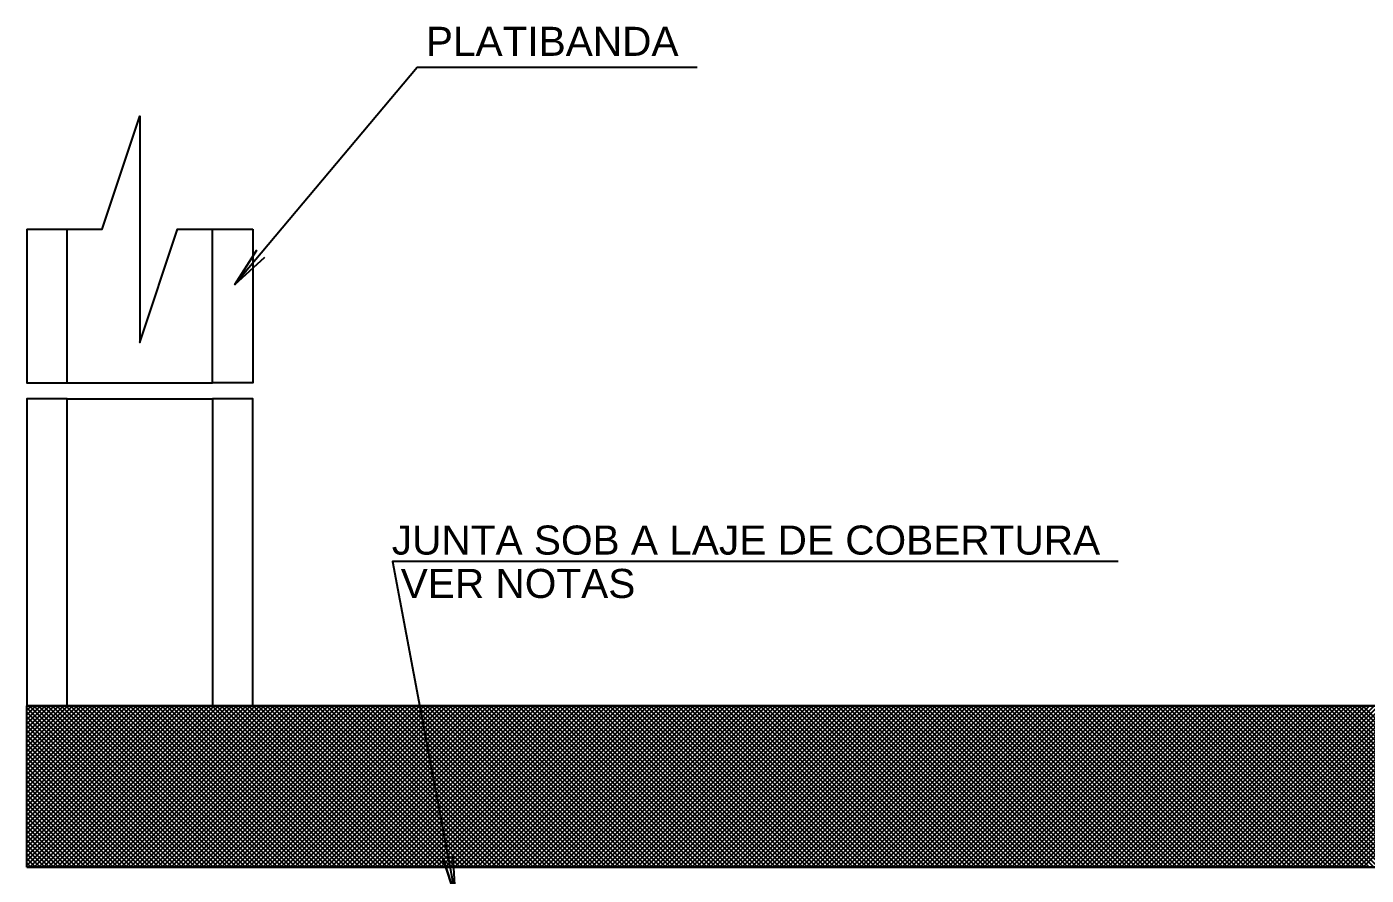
# Model space of a CAD drawing. Extents: x 0 to 119, y 0 to 84.
# Drawn here: x 53.185 to 57.332, y 53.904 to 56.531 of the extents above; entities that cross this region are included whole.
import ezdxf

# ---------------------------------------------------------------- set-up
doc = ezdxf.new("R2010")
doc.units = 0
doc.header["$MEASUREMENT"] = 0
for name, color, linetype in [('10', 252, 'CONTINUOUS'), ('29', 9, 'CONTINUOUS'), ('3', 7, 'CONTINUOUS'), ('6', 178, 'CONTINUOUS')]:
    doc.layers.add(name, color=color, linetype=linetype)
doc.styles.add('TQS_ARIAL', font='arial.ttf')

msp = doc.modelspace()

# ---------------------------------------------------------------- linework, layer by layer
at = {"layer": '10', "color": 252, "linetype": 'Continuous'}
for p, q in [((53.309571, 55.429142), (53.759571, 55.429142)), ((53.309571, 55.379142), (53.759571, 55.379142))]:
    msp.add_line(p, q, dxfattribs=at)
for points in [[(53.184571, 55.904142), (53.417904, 55.904142), (53.534571, 56.254142), (53.534571, 55.554142), (53.651238, 55.904142), (53.884571, 55.904142)], [(53.184571, 55.904142), (53.184571, 55.429142), (53.309571, 55.429142), (53.309571, 55.904142)], [(53.884571, 55.904142), (53.884571, 55.429142), (53.759571, 55.429142), (53.759571, 55.904142)], [(53.184571, 54.429142), (53.309571, 54.429142), (53.309571, 55.379142), (53.184571, 55.379142), (53.184571, 54.429142)], [(53.759571, 54.429142), (53.884571, 54.429142), (53.884571, 55.379142), (53.759571, 55.379142), (53.759571, 54.429142)]]:
    msp.add_lwpolyline(points, dxfattribs=at)
at = {"layer": '29', "color": 9, "linetype": 'Continuous'}
for p, q in [((53.184571, 53.934104), (53.679609, 54.429142)), ((53.184571, 53.948246), (53.665467, 54.429142)), ((53.184571, 53.962388), (53.651325, 54.429142)), ((53.184571, 53.97653), (53.637183, 54.429142)), ((53.184571, 53.990672), (53.62304, 54.429142)), ((53.184571, 54.004815), (53.608898, 54.429142)), ((53.184571, 54.018957), (53.594756, 54.429142)), ((53.184571, 54.033099), (53.580614, 54.429142)), ((53.184571, 54.047241), (53.566472, 54.429142)), ((53.184571, 54.061383), (53.55233, 54.429142)), ((53.184571, 54.075525), (53.538188, 54.429142)), ((53.184571, 54.089667), (53.524045, 54.429142)), ((53.184571, 54.103809), (53.509903, 54.429142)), ((53.184571, 54.117952), (53.495761, 54.429142)), ((53.184571, 54.132094), (53.481619, 54.429142)), ((53.184571, 54.146236), (53.467477, 54.429142)), ((53.184571, 54.160378), (53.453335, 54.429142)), ((53.184571, 54.17452), (53.439193, 54.429142)), ((53.184571, 54.188662), (53.425051, 54.429142)), ((53.184571, 54.202804), (53.410908, 54.429142)), ((53.184571, 54.216947), (53.396766, 54.429142)), ((53.184571, 54.231089), (53.382624, 54.429142)), ((53.184571, 54.245231), (53.368482, 54.429142)), ((53.184571, 54.259373), (53.35434, 54.429142)), ((53.184571, 54.273515), (53.340198, 54.429142)), ((53.184571, 54.287657), (53.326056, 54.429142)), ((53.184571, 54.301799), (53.311913, 54.429142)), ((53.184571, 54.315941), (53.297771, 54.429142)), ((53.184571, 54.330084), (53.283629, 54.429142)), ((53.184571, 54.344226), (53.269487, 54.429142)), ((53.184571, 54.358368), (53.255345, 54.429142)), ((53.184571, 54.37251), (53.241203, 54.429142)), ((53.184571, 54.386652), (53.227061, 54.429142)), ((53.184571, 54.400794), (53.212919, 54.429142)), ((53.184571, 54.414936), (53.198776, 54.429142)), ((53.184571, 54.422939), (53.678368, 53.929142)), ((53.19251, 54.429142), (53.69251, 53.929142)), ((53.193751, 53.929142), (53.693751, 54.429142)), ((53.206652, 54.429142), (53.706652, 53.929142)), ((53.207893, 53.929142), (53.707893, 54.429142)), ((53.220794, 54.429142), (53.720794, 53.929142)), ((53.222035, 53.929142), (53.722035, 54.429142)), ((53.234936, 54.429142), (53.734936, 53.929142)), ((53.236178, 53.929142), (53.736178, 54.429142)), ((53.249078, 54.429142), (53.749078, 53.929142)), ((53.25032, 53.929142), (53.75032, 54.429142)), ((53.263221, 54.429142), (53.763221, 53.929142)), ((53.264462, 53.929142), (53.764462, 54.429142)), ((53.277363, 54.429142), (53.777363, 53.929142)), ((53.278604, 53.929142), (53.778604, 54.429142)), ((53.291505, 54.429142), (53.791505, 53.929142)), ((53.292746, 53.929142), (53.792746, 54.429142)), ((53.305647, 54.429142), (53.805647, 53.929142)), ((53.306888, 53.929142), (53.806888, 54.429142)), ((53.319789, 54.429142), (53.819789, 53.929142)), ((53.32103, 53.929142), (53.82103, 54.429142)), ((53.333931, 54.429142), (53.833931, 53.929142)), ((53.335172, 53.929142), (53.835172, 54.429142)), ((53.348073, 54.429142), (53.848073, 53.929142)), ((53.349315, 53.929142), (53.849315, 54.429142)), ((53.362216, 54.429142), (53.862216, 53.929142)), ((53.363457, 53.929142), (53.863457, 54.429142)), ((53.376358, 54.429142), (53.876358, 53.929142)), ((53.377599, 53.929142), (53.877599, 54.429142)), ((53.3905, 54.429142), (53.8905, 53.929142)), ((53.391741, 53.929142), (53.891741, 54.429142)), ((53.404642, 54.429142), (53.904642, 53.929142)), ((53.405883, 53.929142), (53.905883, 54.429142)), ((53.418784, 54.429142), (53.918784, 53.929142)), ((53.420025, 53.929142), (53.920025, 54.429142)), ((53.432926, 54.429142), (53.932926, 53.929142)), ((53.434167, 53.929142), (53.934167, 54.429142)), ((53.447068, 54.429142), (53.947068, 53.929142)), ((53.44831, 53.929142), (53.94831, 54.429142)), ((53.461211, 54.429142), (53.961211, 53.929142)), ((53.462452, 53.929142), (53.962452, 54.429142)), ((53.475353, 54.429142), (53.975353, 53.929142)), ((53.476594, 53.929142), (53.976594, 54.429142)), ((53.489495, 54.429142), (53.989495, 53.929142)), ((53.490736, 53.929142), (53.990736, 54.429142)), ((53.503637, 54.429142), (54.003637, 53.929142)), ((53.504878, 53.929142), (54.004878, 54.429142)), ((53.517779, 54.429142), (54.017779, 53.929142)), ((53.51902, 53.929142), (54.01902, 54.429142)), ((53.531921, 54.429142), (54.031921, 53.929142)), ((53.533162, 53.929142), (54.033162, 54.429142)), ((53.546063, 54.429142), (54.046063, 53.929142)), ((53.547305, 53.929142), (54.047305, 54.429142)), ((53.560205, 54.429142), (54.060205, 53.929142)), ((53.561447, 53.929142), (54.061447, 54.429142)), ((53.574348, 54.429142), (54.074348, 53.929142)), ((53.575589, 53.929142), (54.075589, 54.429142)), ((53.58849, 54.429142), (54.08849, 53.929142)), ((53.589731, 53.929142), (54.089731, 54.429142)), ((53.602632, 54.429142), (54.102632, 53.929142)), ((53.603873, 53.929142), (54.103873, 54.429142)), ((53.616774, 54.429142), (54.116774, 53.929142)), ((53.618015, 53.929142), (54.118015, 54.429142)), ((53.630916, 54.429142), (54.130916, 53.929142)), ((53.632157, 53.929142), (54.132157, 54.429142)), ((53.645058, 54.429142), (54.145058, 53.929142)), ((53.646299, 53.929142), (54.146299, 54.429142)), ((53.6592, 54.429142), (54.1592, 53.929142)), ((53.660442, 53.929142), (54.160442, 54.429142)), ((53.673343, 54.429142), (54.173343, 53.929142)), ((53.674584, 53.929142), (54.174584, 54.429142)), ((53.687485, 54.429142), (54.187485, 53.929142)), ((53.688726, 53.929142), (54.188726, 54.429142)), ((53.701627, 54.429142), (54.201627, 53.929142)), ((53.702868, 53.929142), (54.202868, 54.429142)), ((53.715769, 54.429142), (54.215769, 53.929142)), ((53.71701, 53.929142), (54.21701, 54.429142)), ((53.729911, 54.429142), (54.229911, 53.929142)), ((53.731152, 53.929142), (54.231152, 54.429142)), ((53.744053, 54.429142), (54.244053, 53.929142)), ((53.745294, 53.929142), (54.245294, 54.429142)), ((53.758195, 54.429142), (54.258195, 53.929142)), ((53.759437, 53.929142), (54.259437, 54.429142)), ((53.772337, 54.429142), (54.272337, 53.929142)), ((53.773579, 53.929142), (54.273579, 54.429142)), ((53.78648, 54.429142), (54.28648, 53.929142)), ((53.787721, 53.929142), (54.287721, 54.429142)), ((53.800622, 54.429142), (54.300622, 53.929142)), ((53.801863, 53.929142), (54.301863, 54.429142)), ((53.814764, 54.429142), (54.314764, 53.929142)), ((53.816005, 53.929142), (54.316005, 54.429142)), ((53.828906, 54.429142), (54.328906, 53.929142)), ((53.830147, 53.929142), (54.330147, 54.429142)), ((53.843048, 54.429142), (54.343048, 53.929142)), ((53.844289, 53.929142), (54.344289, 54.429142)), ((53.85719, 54.429142), (54.35719, 53.929142)), ((53.858431, 53.929142), (54.358431, 54.429142)), ((53.871332, 54.429142), (54.371332, 53.929142)), ((53.872574, 53.929142), (54.372574, 54.429142)), ((53.885475, 54.429142), (54.385475, 53.929142)), ((53.886716, 53.929142), (54.386716, 54.429142)), ((53.899617, 54.429142), (54.399617, 53.929142)), ((53.900858, 53.929142), (54.400858, 54.429142)), ((53.913759, 54.429142), (54.413759, 53.929142)), ((53.915, 53.929142), (54.415, 54.429142)), ((53.927901, 54.429142), (54.427901, 53.929142)), ((53.929142, 53.929142), (54.429142, 54.429142)), ((53.942043, 54.429142), (54.442043, 53.929142)), ((53.943284, 53.929142), (54.443284, 54.429142)), ((53.956185, 54.429142), (54.456185, 53.929142)), ((53.957426, 53.929142), (54.457426, 54.429142)), ((53.970327, 54.429142), (54.470327, 53.929142)), ((53.971569, 53.929142), (54.471569, 54.429142)), ((53.98447, 54.429142), (54.48447, 53.929142)), ((53.985711, 53.929142), (54.485711, 54.429142)), ((53.998612, 54.429142), (54.498612, 53.929142)), ((53.999853, 53.929142), (54.499853, 54.429142)), ((54.012754, 54.429142), (54.512754, 53.929142)), ((54.013995, 53.929142), (54.513995, 54.429142)), ((54.026896, 54.429142), (54.526896, 53.929142)), ((54.028137, 53.929142), (54.528137, 54.429142)), ((54.041038, 54.429142), (54.541038, 53.929142)), ((54.042279, 53.929142), (54.542279, 54.429142)), ((54.05518, 54.429142), (54.55518, 53.929142)), ((54.056421, 53.929142), (54.556421, 54.429142)), ((54.069322, 54.429142), (54.569322, 53.929142)), ((54.070564, 53.929142), (54.570564, 54.429142)), ((54.083464, 54.429142), (54.583464, 53.929142)), ((54.084706, 53.929142), (54.584706, 54.429142)), ((54.097607, 54.429142), (54.597607, 53.929142)), ((54.098848, 53.929142), (54.598848, 54.429142)), ((54.111749, 54.429142), (54.611749, 53.929142)), ((54.11299, 53.929142), (54.61299, 54.429142)), ((54.125891, 54.429142), (54.625891, 53.929142)), ((54.127132, 53.929142), (54.627132, 54.429142)), ((54.140033, 54.429142), (54.640033, 53.929142)), ((54.141274, 53.929142), (54.641274, 54.429142)), ((54.154175, 54.429142), (54.654175, 53.929142)), ((54.155416, 53.929142), (54.655416, 54.429142)), ((54.168317, 54.429142), (54.668317, 53.929142)), ((54.169558, 53.929142), (54.669558, 54.429142)), ((54.182459, 54.429142), (54.682459, 53.929142)), ((54.183701, 53.929142), (54.683701, 54.429142)), ((54.196602, 54.429142), (54.696602, 53.929142)), ((54.197843, 53.929142), (54.697843, 54.429142)), ((54.210744, 54.429142), (54.710744, 53.929142)), ((54.211985, 53.929142), (54.711985, 54.429142)), ((54.224886, 54.429142), (54.724886, 53.929142)), ((54.226127, 53.929142), (54.726127, 54.429142)), ((54.239028, 54.429142), (54.739028, 53.929142)), ((54.240269, 53.929142), (54.740269, 54.429142)), ((54.25317, 54.429142), (54.75317, 53.929142)), ((54.254411, 53.929142), (54.754411, 54.429142)), ((54.267312, 54.429142), (54.767312, 53.929142)), ((54.268553, 53.929142), (54.768553, 54.429142)), ((54.281454, 54.429142), (54.781454, 53.929142)), ((54.282696, 53.929142), (54.782696, 54.429142)), ((54.295597, 54.429142), (54.795597, 53.929142)), ((54.296838, 53.929142), (54.796838, 54.429142)), ((54.309739, 54.429142), (54.809739, 53.929142)), ((54.31098, 53.929142), (54.81098, 54.429142)), ((54.323881, 54.429142), (54.823881, 53.929142)), ((54.325122, 53.929142), (54.825122, 54.429142)), ((54.338023, 54.429142), (54.838023, 53.929142)), ((54.339264, 53.929142), (54.839264, 54.429142)), ((54.352165, 54.429142), (54.852165, 53.929142)), ((54.353406, 53.929142), (54.853406, 54.429142)), ((54.366307, 54.429142), (54.866307, 53.929142)), ((54.367548, 53.929142), (54.867548, 54.429142)), ((54.380449, 54.429142), (54.880449, 53.929142)), ((54.381691, 53.929142), (54.881691, 54.429142)), ((54.394591, 54.429142), (54.894591, 53.929142)), ((54.395833, 53.929142), (54.895833, 54.429142)), ((54.408734, 54.429142), (54.908734, 53.929142)), ((54.409975, 53.929142), (54.909975, 54.429142)), ((54.422876, 54.429142), (54.922876, 53.929142)), ((54.424117, 53.929142), (54.924117, 54.429142)), ((54.437018, 54.429142), (54.937018, 53.929142)), ((54.438259, 53.929142), (54.938259, 54.429142)), ((54.45116, 54.429142), (54.95116, 53.929142)), ((54.452401, 53.929142), (54.952401, 54.429142)), ((54.465302, 54.429142), (54.965302, 53.929142)), ((54.466543, 53.929142), (54.966543, 54.429142)), ((54.479444, 54.429142), (54.979444, 53.929142)), ((54.480685, 53.929142), (54.980685, 54.429142)), ((54.493586, 54.429142), (54.993586, 53.929142)), ((54.494828, 53.929142), (54.994828, 54.429142)), ((54.507729, 54.429142), (55.007729, 53.929142)), ((54.50897, 53.929142), (55.00897, 54.429142)), ((54.521871, 54.429142), (55.021871, 53.929142)), ((54.523112, 53.929142), (55.023112, 54.429142)), ((54.536013, 54.429142), (55.036013, 53.929142)), ((54.537254, 53.929142), (55.037254, 54.429142)), ((54.550155, 54.429142), (55.050155, 53.929142)), ((54.551396, 53.929142), (55.051396, 54.429142)), ((54.564297, 54.429142), (55.064297, 53.929142)), ((54.565538, 53.929142), (55.065538, 54.429142)), ((54.578439, 54.429142), (55.078439, 53.929142)), ((54.57968, 53.929142), (55.07968, 54.429142)), ((54.592581, 54.429142), (55.092581, 53.929142)), ((54.593823, 53.929142), (55.093823, 54.429142)), ((54.606723, 54.429142), (55.106723, 53.929142)), ((54.607965, 53.929142), (55.107965, 54.429142)), ((54.620866, 54.429142), (55.120866, 53.929142)), ((54.622107, 53.929142), (55.122107, 54.429142)), ((54.635008, 54.429142), (55.135008, 53.929142)), ((54.636249, 53.929142), (55.136249, 54.429142)), ((54.64915, 54.429142), (55.14915, 53.929142)), ((54.650391, 53.929142), (55.150391, 54.429142)), ((54.663292, 54.429142), (55.163292, 53.929142)), ((54.664533, 53.929142), (55.164533, 54.429142)), ((54.677434, 54.429142), (55.177434, 53.929142)), ((54.678675, 53.929142), (55.178675, 54.429142)), ((54.691576, 54.429142), (55.191576, 53.929142)), ((54.692817, 53.929142), (55.192817, 54.429142)), ((54.705718, 54.429142), (55.205718, 53.929142)), ((54.70696, 53.929142), (55.20696, 54.429142)), ((54.719861, 54.429142), (55.219861, 53.929142)), ((54.721102, 53.929142), (55.221102, 54.429142)), ((54.734003, 54.429142), (55.234003, 53.929142)), ((54.735244, 53.929142), (55.235244, 54.429142)), ((54.748145, 54.429142), (55.248145, 53.929142)), ((54.749386, 53.929142), (55.249386, 54.429142)), ((54.762287, 54.429142), (55.262287, 53.929142)), ((54.763528, 53.929142), (55.263528, 54.429142)), ((54.776429, 54.429142), (55.276429, 53.929142)), ((54.77767, 53.929142), (55.27767, 54.429142)), ((54.790571, 54.429142), (55.290571, 53.929142)), ((54.791812, 53.929142), (55.291812, 54.429142)), ((54.804713, 54.429142), (55.304713, 53.929142)), ((54.805955, 53.929142), (55.305955, 54.429142)), ((54.818856, 54.429142), (55.318856, 53.929142)), ((54.820097, 53.929142), (55.320097, 54.429142)), ((54.832998, 54.429142), (55.332998, 53.929142)), ((54.834239, 53.929142), (55.334239, 54.429142)), ((54.84714, 54.429142), (55.34714, 53.929142)), ((54.848381, 53.929142), (55.348381, 54.429142)), ((54.861282, 54.429142), (55.361282, 53.929142)), ((54.862523, 53.929142), (55.362523, 54.429142)), ((54.875424, 54.429142), (55.375424, 53.929142)), ((54.876665, 53.929142), (55.376665, 54.429142)), ((54.889566, 54.429142), (55.389566, 53.929142)), ((54.890807, 53.929142), (55.390807, 54.429142)), ((54.903708, 54.429142), (55.403708, 53.929142)), ((54.90495, 53.929142), (55.40495, 54.429142)), ((54.91785, 54.429142), (55.41785, 53.929142)), ((54.919092, 53.929142), (55.419092, 54.429142)), ((54.931993, 54.429142), (55.431993, 53.929142)), ((54.933234, 53.929142), (55.433234, 54.429142)), ((54.946135, 54.429142), (55.446135, 53.929142)), ((54.947376, 53.929142), (55.447376, 54.429142)), ((54.960277, 54.429142), (55.460277, 53.929142)), ((54.961518, 53.929142), (55.461518, 54.429142)), ((54.974419, 54.429142), (55.474419, 53.929142)), ((54.97566, 53.929142), (55.47566, 54.429142)), ((54.988561, 54.429142), (55.488561, 53.929142)), ((54.989802, 53.929142), (55.489802, 54.429142)), ((55.002703, 54.429142), (55.502703, 53.929142)), ((55.003944, 53.929142), (55.503944, 54.429142)), ((55.016845, 54.429142), (55.516845, 53.929142)), ((55.018087, 53.929142), (55.518087, 54.429142)), ((55.030988, 54.429142), (55.530988, 53.929142)), ((55.032229, 53.929142), (55.532229, 54.429142)), ((55.04513, 54.429142), (55.54513, 53.929142)), ((55.046371, 53.929142), (55.546371, 54.429142)), ((55.059272, 54.429142), (55.559272, 53.929142)), ((55.060513, 53.929142), (55.560513, 54.429142)), ((55.073414, 54.429142), (55.573414, 53.929142)), ((55.074655, 53.929142), (55.574655, 54.429142)), ((55.087556, 54.429142), (55.587556, 53.929142)), ((55.088797, 53.929142), (55.588797, 54.429142)), ((55.101698, 54.429142), (55.601698, 53.929142)), ((55.102939, 53.929142), (55.602939, 54.429142)), ((55.11584, 54.429142), (55.61584, 53.929142)), ((55.117082, 53.929142), (55.617082, 54.429142)), ((55.129983, 54.429142), (55.629983, 53.929142)), ((55.131224, 53.929142), (55.631224, 54.429142)), ((55.144125, 54.429142), (55.644125, 53.929142)), ((55.145366, 53.929142), (55.645366, 54.429142)), ((55.158267, 54.429142), (55.658267, 53.929142)), ((55.159508, 53.929142), (55.659508, 54.429142)), ((55.172409, 54.429142), (55.672409, 53.929142)), ((55.17365, 53.929142), (55.67365, 54.429142)), ((55.186551, 54.429142), (55.686551, 53.929142)), ((55.187792, 53.929142), (55.687792, 54.429142)), ((55.200693, 54.429142), (55.700693, 53.929142)), ((55.201934, 53.929142), (55.701934, 54.429142)), ((55.214835, 54.429142), (55.714835, 53.929142)), ((55.216077, 53.929142), (55.716077, 54.429142)), ((55.228977, 54.429142), (55.728977, 53.929142)), ((55.230219, 53.929142), (55.730219, 54.429142)), ((55.24312, 54.429142), (55.74312, 53.929142)), ((55.244361, 53.929142), (55.744361, 54.429142)), ((55.257262, 54.429142), (55.757262, 53.929142)), ((55.258503, 53.929142), (55.758503, 54.429142)), ((55.271404, 54.429142), (55.771404, 53.929142)), ((55.272645, 53.929142), (55.772645, 54.429142)), ((55.285546, 54.429142), (55.785546, 53.929142)), ((55.286787, 53.929142), (55.786787, 54.429142)), ((55.299688, 54.429142), (55.799688, 53.929142)), ((55.300929, 53.929142), (55.800929, 54.429142)), ((55.31383, 54.429142), (55.81383, 53.929142)), ((55.315071, 53.929142), (55.815071, 54.429142)), ((55.327972, 54.429142), (55.827972, 53.929142)), ((55.329214, 53.929142), (55.829214, 54.429142)), ((55.342115, 54.429142), (55.842115, 53.929142)), ((55.343356, 53.929142), (55.843356, 54.429142)), ((55.356257, 54.429142), (55.856257, 53.929142)), ((55.357498, 53.929142), (55.857498, 54.429142)), ((55.370399, 54.429142), (55.870399, 53.929142)), ((55.37164, 53.929142), (55.87164, 54.429142)), ((55.384541, 54.429142), (55.884541, 53.929142)), ((55.385782, 53.929142), (55.885782, 54.429142)), ((55.398683, 54.429142), (55.898683, 53.929142)), ((55.399924, 53.929142), (55.899924, 54.429142)), ((55.412825, 54.429142), (55.912825, 53.929142)), ((55.414066, 53.929142), (55.914066, 54.429142)), ((55.426967, 54.429142), (55.926967, 53.929142)), ((55.428209, 53.929142), (55.928209, 54.429142)), ((55.441109, 54.429142), (55.941109, 53.929142)), ((55.442351, 53.929142), (55.942351, 54.429142)), ((55.455252, 54.429142), (55.955252, 53.929142)), ((55.456493, 53.929142), (55.956493, 54.429142)), ((55.469394, 54.429142), (55.969394, 53.929142)), ((55.470635, 53.929142), (55.970635, 54.429142)), ((55.483536, 54.429142), (55.983536, 53.929142)), ((55.484777, 53.929142), (55.984777, 54.429142)), ((55.497678, 54.429142), (55.997678, 53.929142)), ((55.498919, 53.929142), (55.998919, 54.429142)), ((55.51182, 54.429142), (56.01182, 53.929142)), ((55.513061, 53.929142), (56.013061, 54.429142)), ((55.525962, 54.429142), (56.025962, 53.929142)), ((55.527203, 53.929142), (56.027203, 54.429142)), ((55.540104, 54.429142), (56.040104, 53.929142)), ((55.541346, 53.929142), (56.041346, 54.429142)), ((55.554247, 54.429142), (56.054247, 53.929142)), ((55.555488, 53.929142), (56.055488, 54.429142)), ((55.568389, 54.429142), (56.068389, 53.929142)), ((55.56963, 53.929142), (56.06963, 54.429142)), ((55.582531, 54.429142), (56.082531, 53.929142)), ((55.583772, 53.929142), (56.083772, 54.429142)), ((55.596673, 54.429142), (56.096673, 53.929142)), ((55.597914, 53.929142), (56.097914, 54.429142)), ((55.610815, 54.429142), (56.110815, 53.929142)), ((55.612056, 53.929142), (56.112056, 54.429142)), ((55.624957, 54.429142), (56.124957, 53.929142)), ((55.626198, 53.929142), (56.126198, 54.429142)), ((55.639099, 54.429142), (56.139099, 53.929142)), ((55.640341, 53.929142), (56.140341, 54.429142)), ((55.653242, 54.429142), (56.153242, 53.929142)), ((55.654483, 53.929142), (56.154483, 54.429142)), ((55.667384, 54.429142), (56.167384, 53.929142)), ((55.668625, 53.929142), (56.168625, 54.429142)), ((55.681526, 54.429142), (56.181526, 53.929142)), ((55.682767, 53.929142), (56.182767, 54.429142)), ((55.695668, 54.429142), (56.195668, 53.929142)), ((55.696909, 53.929142), (56.196909, 54.429142)), ((55.70981, 54.429142), (56.20981, 53.929142)), ((55.711051, 53.929142), (56.211051, 54.429142)), ((55.723952, 54.429142), (56.223952, 53.929142)), ((55.725193, 53.929142), (56.225193, 54.429142)), ((55.738094, 54.429142), (56.238094, 53.929142)), ((55.739336, 53.929142), (56.239336, 54.429142)), ((55.752236, 54.429142), (56.252236, 53.929142)), ((55.753478, 53.929142), (56.253478, 54.429142)), ((55.766379, 54.429142), (56.266379, 53.929142)), ((55.76762, 53.929142), (56.26762, 54.429142)), ((55.780521, 54.429142), (56.280521, 53.929142)), ((55.781762, 53.929142), (56.281762, 54.429142)), ((55.794663, 54.429142), (56.294663, 53.929142)), ((55.795904, 53.929142), (56.295904, 54.429142)), ((55.808805, 54.429142), (56.308805, 53.929142)), ((55.810046, 53.929142), (56.310046, 54.429142)), ((55.822947, 54.429142), (56.322947, 53.929142)), ((55.824188, 53.929142), (56.324188, 54.429142)), ((55.837089, 54.429142), (56.337089, 53.929142)), ((55.83833, 53.929142), (56.33833, 54.429142)), ((55.851231, 54.429142), (56.351231, 53.929142)), ((55.852473, 53.929142), (56.352473, 54.429142)), ((55.865374, 54.429142), (56.365374, 53.929142)), ((55.866615, 53.929142), (56.366615, 54.429142)), ((55.879516, 54.429142), (56.379516, 53.929142)), ((55.880757, 53.929142), (56.380757, 54.429142)), ((55.893658, 54.429142), (56.393658, 53.929142)), ((55.894899, 53.929142), (56.394899, 54.429142)), ((55.9078, 54.429142), (56.4078, 53.929142)), ((55.909041, 53.929142), (56.409041, 54.429142)), ((55.921942, 54.429142), (56.421942, 53.929142)), ((55.923183, 53.929142), (56.423183, 54.429142)), ((55.936084, 54.429142), (56.436084, 53.929142)), ((55.937325, 53.929142), (56.437325, 54.429142)), ((55.950226, 54.429142), (56.450226, 53.929142)), ((55.951468, 53.929142), (56.451468, 54.429142)), ((55.964369, 54.429142), (56.464369, 53.929142)), ((55.96561, 53.929142), (56.46561, 54.429142)), ((55.978511, 54.429142), (56.478511, 53.929142)), ((55.979752, 53.929142), (56.479752, 54.429142)), ((55.992653, 54.429142), (56.492653, 53.929142)), ((55.993894, 53.929142), (56.493894, 54.429142)), ((56.006795, 54.429142), (56.506795, 53.929142)), ((56.008036, 53.929142), (56.508036, 54.429142)), ((56.020937, 54.429142), (56.520937, 53.929142)), ((56.022178, 53.929142), (56.522178, 54.429142)), ((56.035079, 54.429142), (56.535079, 53.929142)), ((56.03632, 53.929142), (56.53632, 54.429142)), ((56.049221, 54.429142), (56.549221, 53.929142)), ((56.050463, 53.929142), (56.550463, 54.429142)), ((56.063363, 54.429142), (56.563363, 53.929142)), ((56.064605, 53.929142), (56.564605, 54.429142)), ((56.077506, 54.429142), (56.577506, 53.929142)), ((56.078747, 53.929142), (56.578747, 54.429142)), ((56.091648, 54.429142), (56.591648, 53.929142)), ((56.092889, 53.929142), (56.592889, 54.429142)), ((56.10579, 54.429142), (56.60579, 53.929142)), ((56.107031, 53.929142), (56.607031, 54.429142)), ((56.119932, 54.429142), (56.619932, 53.929142)), ((56.121173, 53.929142), (56.621173, 54.429142)), ((56.134074, 54.429142), (56.634074, 53.929142)), ((56.135315, 53.929142), (56.635315, 54.429142)), ((56.148216, 54.429142), (56.648216, 53.929142)), ((56.149457, 53.929142), (56.649457, 54.429142)), ((56.162358, 54.429142), (56.662358, 53.929142)), ((56.1636, 53.929142), (56.6636, 54.429142)), ((56.176501, 54.429142), (56.676501, 53.929142)), ((56.177742, 53.929142), (56.677742, 54.429142)), ((56.190643, 54.429142), (56.690643, 53.929142)), ((56.191884, 53.929142), (56.691884, 54.429142)), ((56.204785, 54.429142), (56.704785, 53.929142)), ((56.206026, 53.929142), (56.706026, 54.429142)), ((56.218927, 54.429142), (56.718927, 53.929142)), ((56.220168, 53.929142), (56.720168, 54.429142)), ((56.233069, 54.429142), (56.733069, 53.929142)), ((56.23431, 53.929142), (56.73431, 54.429142)), ((56.247211, 54.429142), (56.747211, 53.929142)), ((56.248452, 53.929142), (56.748452, 54.429142)), ((56.261353, 54.429142), (56.761353, 53.929142)), ((56.262595, 53.929142), (56.762595, 54.429142)), ((56.275495, 54.429142), (56.775495, 53.929142)), ((56.276737, 53.929142), (56.776737, 54.429142)), ((56.289638, 54.429142), (56.789638, 53.929142)), ((56.290879, 53.929142), (56.790879, 54.429142)), ((56.30378, 54.429142), (56.80378, 53.929142)), ((56.305021, 53.929142), (56.805021, 54.429142)), ((56.317922, 54.429142), (56.817922, 53.929142)), ((56.319163, 53.929142), (56.819163, 54.429142)), ((56.332064, 54.429142), (56.832064, 53.929142)), ((56.333305, 53.929142), (56.833305, 54.429142)), ((56.346206, 54.429142), (56.846206, 53.929142)), ((56.347447, 53.929142), (56.847447, 54.429142)), ((56.360348, 54.429142), (56.860348, 53.929142)), ((56.361589, 53.929142), (56.861589, 54.429142)), ((56.37449, 54.429142), (56.87449, 53.929142)), ((56.375732, 53.929142), (56.875732, 54.429142)), ((56.388633, 54.429142), (56.888633, 53.929142)), ((56.389874, 53.929142), (56.889874, 54.429142)), ((56.402775, 54.429142), (56.902775, 53.929142)), ((56.404016, 53.929142), (56.904016, 54.429142)), ((56.416917, 54.429142), (56.916917, 53.929142)), ((56.418158, 53.929142), (56.918158, 54.429142)), ((56.431059, 54.429142), (56.931059, 53.929142)), ((56.4323, 53.929142), (56.9323, 54.429142)), ((56.445201, 54.429142), (56.945201, 53.929142)), ((56.446442, 53.929142), (56.946442, 54.429142)), ((56.459343, 54.429142), (56.959343, 53.929142)), ((56.460584, 53.929142), (56.960584, 54.429142)), ((56.473485, 54.429142), (56.973485, 53.929142)), ((56.474727, 53.929142), (56.974727, 54.429142)), ((56.487628, 54.429142), (56.987628, 53.929142)), ((56.488869, 53.929142), (56.988869, 54.429142)), ((56.50177, 54.429142), (57.00177, 53.929142)), ((56.503011, 53.929142), (57.003011, 54.429142)), ((56.515912, 54.429142), (57.015912, 53.929142)), ((56.517153, 53.929142), (57.017153, 54.429142)), ((56.530054, 54.429142), (57.030054, 53.929142)), ((56.531295, 53.929142), (57.031295, 54.429142)), ((56.544196, 54.429142), (57.044196, 53.929142)), ((56.545437, 53.929142), (57.045437, 54.429142)), ((56.558338, 54.429142), (57.058338, 53.929142)), ((56.559579, 53.929142), (57.059579, 54.429142)), ((56.57248, 54.429142), (57.07248, 53.929142)), ((56.573722, 53.929142), (57.073722, 54.429142)), ((56.586622, 54.429142), (57.086622, 53.929142)), ((56.587864, 53.929142), (57.087864, 54.429142)), ((56.600765, 54.429142), (57.100765, 53.929142)), ((56.602006, 53.929142), (57.102006, 54.429142)), ((56.614907, 54.429142), (57.114907, 53.929142)), ((56.616148, 53.929142), (57.116148, 54.429142)), ((56.629049, 54.429142), (57.129049, 53.929142)), ((56.63029, 53.929142), (57.13029, 54.429142)), ((56.643191, 54.429142), (57.143191, 53.929142)), ((56.644432, 53.929142), (57.144432, 54.429142)), ((56.657333, 54.429142), (57.157333, 53.929142)), ((56.658574, 53.929142), (57.158574, 54.429142)), ((56.671475, 54.429142), (57.171475, 53.929142)), ((56.672716, 53.929142), (57.172716, 54.429142)), ((56.685617, 54.429142), (57.185617, 53.929142)), ((56.686859, 53.929142), (57.186859, 54.429142)), ((56.69976, 54.429142), (57.19976, 53.929142)), ((56.701001, 53.929142), (57.201001, 54.429142)), ((56.713902, 54.429142), (57.213902, 53.929142)), ((56.715143, 53.929142), (57.215143, 54.429142)), ((56.728044, 54.429142), (57.228044, 53.929142)), ((56.729285, 53.929142), (57.229285, 54.429142)), ((56.742186, 54.429142), (57.242186, 53.929142)), ((56.743427, 53.929142), (57.243427, 54.429142)), ((56.756328, 54.429142), (57.256328, 53.929142)), ((56.757569, 53.929142), (57.257569, 54.429142)), ((56.77047, 54.429142), (57.27047, 53.929142)), ((56.771711, 53.929142), (57.271711, 54.429142)), ((56.784612, 54.429142), (57.284612, 53.929142)), ((56.785854, 53.929142), (57.285854, 54.429142)), ((56.798755, 54.429142), (57.298755, 53.929142)), ((56.799996, 53.929142), (57.299996, 54.429142)), ((56.812897, 54.429142), (57.312897, 53.929142)), ((56.814138, 53.929142), (57.314138, 54.429142)), ((56.827039, 54.429142), (57.327039, 53.929142)), ((56.82828, 53.929142), (57.32828, 54.429142)), ((56.841181, 54.429142), (57.341181, 53.929142)), ((56.842422, 53.929142), (57.342422, 54.429142)), ((56.855323, 54.429142), (57.355323, 53.929142)), ((56.856564, 53.929142), (57.356564, 54.429142)), ((56.869465, 54.429142), (57.369465, 53.929142)), ((56.870706, 53.929142), (57.370706, 54.429142)), ((56.883607, 54.429142), (57.383607, 53.929142)), ((56.884849, 53.929142), (57.384849, 54.429142)), ((56.897749, 54.429142), (57.397749, 53.929142)), ((56.898991, 53.929142), (57.398991, 54.429142)), ((56.911892, 54.429142), (57.411892, 53.929142)), ((56.913133, 53.929142), (57.413133, 54.429142)), ((56.926034, 54.429142), (57.426034, 53.929142)), ((56.927275, 53.929142), (57.427275, 54.429142)), ((56.940176, 54.429142), (57.440176, 53.929142)), ((56.941417, 53.929142), (57.441417, 54.429142)), ((56.954318, 54.429142), (57.454318, 53.929142)), ((56.955559, 53.929142), (57.455559, 54.429142)), ((56.96846, 54.429142), (57.46846, 53.929142)), ((56.969701, 53.929142), (57.469701, 54.429142)), ((56.982602, 54.429142), (57.482602, 53.929142)), ((56.983843, 53.929142), (57.483843, 54.429142)), ((56.996744, 54.429142), (57.496744, 53.929142)), ((56.997986, 53.929142), (57.497986, 54.429142)), ((57.010887, 54.429142), (57.510887, 53.929142)), ((57.012128, 53.929142), (57.512128, 54.429142)), ((57.025029, 54.429142), (57.525029, 53.929142)), ((57.02627, 53.929142), (57.52627, 54.429142)), ((57.039171, 54.429142), (57.539171, 53.929142)), ((57.040412, 53.929142), (57.540412, 54.429142)), ((57.053313, 54.429142), (57.553313, 53.929142)), ((57.054554, 53.929142), (57.554554, 54.429142)), ((57.067455, 54.429142), (57.567455, 53.929142)), ((57.068696, 53.929142), (57.568696, 54.429142)), ((57.081597, 54.429142), (57.581597, 53.929142)), ((57.082838, 53.929142), (57.582838, 54.429142)), ((57.095739, 54.429142), (57.595739, 53.929142)), ((57.096981, 53.929142), (57.596981, 54.429142)), ((57.109881, 54.429142), (57.609881, 53.929142)), ((57.111123, 53.929142), (57.611123, 54.429142)), ((57.124024, 54.429142), (57.624024, 53.929142)), ((57.125265, 53.929142), (57.625265, 54.429142)), ((57.138166, 54.429142), (57.638166, 53.929142)), ((57.139407, 53.929142), (57.639407, 54.429142)), ((57.152308, 54.429142), (57.652308, 53.929142)), ((57.153549, 53.929142), (57.653549, 54.429142)), ((57.16645, 54.429142), (57.66645, 53.929142)), ((57.167691, 53.929142), (57.667691, 54.429142)), ((57.180592, 54.429142), (57.680592, 53.929142)), ((57.181833, 53.929142), (57.681833, 54.429142)), ((57.194734, 54.429142), (57.694734, 53.929142)), ((57.195975, 53.929142), (57.695975, 54.429142)), ((57.208876, 54.429142), (57.708876, 53.929142)), ((57.210118, 53.929142), (57.710118, 54.429142)), ((57.223019, 54.429142), (57.723019, 53.929142)), ((57.22426, 53.929142), (57.72426, 54.429142)), ((57.237161, 54.429142), (57.737161, 53.929142)), ((57.238402, 53.929142), (57.738402, 54.429142)), ((57.251303, 54.429142), (57.751303, 53.929142)), ((57.252544, 53.929142), (57.752544, 54.429142)), ((57.265445, 54.429142), (57.765445, 53.929142)), ((57.266686, 53.929142), (57.766686, 54.429142)), ((57.279587, 54.429142), (57.779587, 53.929142)), ((57.280828, 53.929142), (57.780828, 54.429142)), ((57.293729, 54.429142), (57.793729, 53.929142)), ((57.29497, 53.929142), (57.79497, 54.429142)), ((57.307871, 54.429142), (57.807871, 53.929142)), ((57.309113, 53.929142), (57.809113, 54.429142)), ((57.322014, 54.429142), (57.822014, 53.929142)), ((57.323255, 53.929142), (57.823255, 54.429142)), ((53.184571, 54.408797), (53.664226, 53.929142)), ((53.184571, 54.394655), (53.650084, 53.929142)), ((53.184571, 54.380513), (53.635941, 53.929142)), ((53.184571, 54.366371), (53.621799, 53.929142)), ((53.184571, 54.352229), (53.607657, 53.929142)), ((53.184571, 54.338087), (53.593515, 53.929142)), ((53.184571, 54.323944), (53.579373, 53.929142)), ((53.184571, 54.309802), (53.565231, 53.929142)), ((53.184571, 54.29566), (53.551089, 53.929142)), ((53.184571, 54.281518), (53.536946, 53.929142)), ((53.184571, 54.267376), (53.522804, 53.929142)), ((53.184571, 54.253234), (53.508662, 53.929142)), ((53.184571, 54.239092), (53.49452, 53.929142)), ((53.184571, 54.224949), (53.480378, 53.929142)), ((53.184571, 54.210807), (53.466236, 53.929142)), ((53.184571, 54.196665), (53.452094, 53.929142)), ((53.184571, 54.182523), (53.437951, 53.929142)), ((53.184571, 54.168381), (53.423809, 53.929142)), ((53.184571, 54.154239), (53.409667, 53.929142)), ((53.184571, 54.140097), (53.395525, 53.929142)), ((53.184571, 54.125954), (53.381383, 53.929142)), ((53.184571, 54.111812), (53.367241, 53.929142)), ((53.184571, 54.09767), (53.353099, 53.929142)), ((53.184571, 54.083528), (53.338957, 53.929142)), ((53.184571, 54.069386), (53.324814, 53.929142)), ((53.184571, 54.055244), (53.310672, 53.929142)), ((53.184571, 54.041102), (53.29653, 53.929142)), ((53.184571, 54.02696), (53.282388, 53.929142)), ((53.184571, 54.012817), (53.268246, 53.929142)), ((53.184571, 53.998675), (53.254104, 53.929142)), ((53.184571, 53.984533), (53.239962, 53.929142)), ((53.184571, 53.970391), (53.225819, 53.929142)), ((53.184571, 53.956249), (53.211677, 53.929142)), ((53.184571, 53.942107), (53.197535, 53.929142))]:
    msp.add_line(p, q, dxfattribs=at)
msp.add_lwpolyline([(53.184571, 53.929142), (53.184571, 54.429142), (61.178371, 54.429142), (61.178371, 54.262475), (61.428371, 54.179142), (60.928371, 54.179142), (61.178371, 54.095809), (61.178371, 53.929142), (53.184571, 53.929142)], dxfattribs=at)
at = {"layer": '3', "color": 7, "linetype": 'Continuous'}
for points in [[(55.260251, 56.405483), (54.393454, 56.405483), (53.829054, 55.733579), (53.896272, 55.838967), (53.829054, 55.733579), (53.921258, 55.817979)], [(56.564388, 54.875546), (54.31725, 54.875546), (54.512196, 53.83864), (54.473263, 53.957422), (54.512196, 53.83864), (54.505332, 53.963451)]]:
    msp.add_lwpolyline(points, dxfattribs=at)
msp.add_arc((55.147567, 53.879171), 0.055958, 243.385832, 243.385832, dxfattribs=at)
at = {"layer": '6', "color": 178, "linetype": 'Continuous'}
for p, q in [((59.65396, 54.429142), (53.184571, 54.429142)), ((53.184571, 53.929142), (53.184571, 54.429142)), ((53.184571, 53.929142), (59.65396, 53.929142))]:
    msp.add_line(p, q, dxfattribs=at)

# ---------------------------------------------------------------- texts
at = {"layer": '3', "color": 7, "linetype": 'Continuous', "style": 'TQS_ARIAL'}
for s, p in [('PLATIBANDA', (54.42033, 56.441318)), ('JUNTA SOB A LAJE DE COBERTURA', (54.314872, 54.896947)), ('VER NOTAS', (54.342523, 54.762642))]:
    msp.add_text(s, height=0.09, dxfattribs=at).set_placement(p)

doc.saveas('drawing.dxf')
